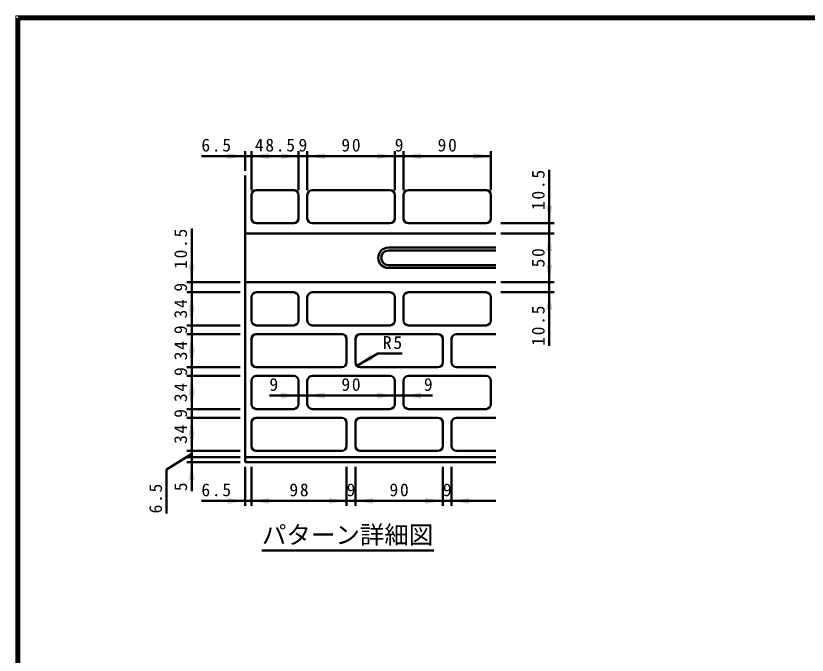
# Model space of a CAD drawing. Units: millimetres, scale not verified, with parts at other scales. Extents: x 100 to 4105, y 100 to 2870.
# Drawn here: x 100 to 1729, y 1555 to 2870 of the extents above; entities that cross this region are included whole.
import ezdxf
from ezdxf.enums import TextEntityAlignment as Align

# ---------------------------------------------------------------- set-up
doc = ezdxf.new("R2010")
doc.units = ezdxf.units.MM
doc.header["$LTSCALE"] = 5
doc.layers.add('V-nasSTD', color=7, linetype='Continuous', lineweight=50)
doc.styles.add('ＭＳ ゴシック', font='')
doc.styles.get('ＭＳ ゴシック').set_extended_font_data('MS Gothic')

msp = doc.modelspace()

# ---------------------------------------------------------------- hatches: boundary and pattern name
at = {"layer": 'V-nasSTD'}
for points in [[(535.938, 2575.415), (571.938, 2581.415), (535.938, 2587.415)], [(620.938, 2587.415), (584.938, 2581.415), (620.938, 2575.415)], [(645.938, 2575.415), (681.938, 2581.415), (645.938, 2587.415)], [(735.938, 2587.415), (699.938, 2581.415), (735.938, 2575.415)], [(843.938, 2575.415), (879.938, 2581.415), (843.938, 2587.415)], [(933.938, 2587.415), (897.938, 2581.415), (933.938, 2575.415)], [(1041.938, 2575.415), (1077.938, 2581.415), (1041.938, 2587.415)], [(1203.938, 2479.415), (1197.938, 2443.415), (1191.938, 2479.415)], [(1203.938, 2386.415), (1197.938, 2422.415), (1191.938, 2386.415)], [(455.938, 2358.415), (461.938, 2322.415), (467.938, 2358.415)], [(1191.938, 2358.415), (1197.938, 2322.415), (1203.938, 2358.415)], [(467.938, 2265.415), (461.938, 2301.415), (455.938, 2265.415)], [(1203.938, 2265.415), (1197.938, 2301.415), (1191.938, 2265.415)], [(455.938, 2269.415), (461.938, 2233.415), (467.938, 2269.415)], [(467.938, 2179.415), (461.938, 2215.415), (455.938, 2179.415)], [(455.938, 2183.415), (461.938, 2147.415), (467.938, 2183.415)], [(830.044, 2173.54), (801.867, 2150.344), (836.044, 2163.148)], [(467.938, 2093.415), (461.938, 2129.415), (455.938, 2093.415)], [(455.938, 2097.415), (461.938, 2061.415), (467.938, 2097.415)], [(645.938, 2083.157), (681.938, 2089.157), (645.938, 2095.157)], [(735.938, 2095.157), (699.938, 2089.157), (735.938, 2083.157)], [(843.938, 2083.157), (879.938, 2089.157), (843.938, 2095.157)], [(933.938, 2095.157), (897.938, 2089.157), (933.938, 2083.157)], [(467.938, 2007.415), (461.938, 2043.415), (455.938, 2007.415)], [(455.938, 2011.415), (461.938, 1975.415), (467.938, 2011.415)], [(467.938, 1916.415), (461.938, 1952.415), (455.938, 1916.415)], [(535.938, 1866.415), (571.938, 1872.415), (535.938, 1878.415)], [(620.938, 1878.415), (584.938, 1872.415), (620.938, 1866.415)], [(744.938, 1866.415), (780.938, 1872.415), (744.938, 1878.415)], [(834.938, 1878.415), (798.938, 1872.415), (834.938, 1866.415)], [(942.938, 1866.415), (978.938, 1872.415), (942.938, 1878.415)], [(1032.938, 1878.415), (996.938, 1872.415), (1032.938, 1866.415)]]:
    msp.add_hatch(color=256, dxfattribs=at).paths.add_polyline_path(points)

# ---------------------------------------------------------------- linework, layer by layer
at = {"layer": 'V-nasSTD', "lineweight": 100}
for p, q in [((105, 2865), (105, 105)), ((4100, 2865), (105, 2865))]:
    msp.add_line(p, q, dxfattribs=at)
at = {"layer": 'V-nasSTD'}
for p, q in [((571.938, 2551.415), (571.938, 2591.415)), ((584.938, 2511.415), (584.938, 2591.415)), ((681.938, 2511.415), (681.938, 2591.415)), ((699.938, 2511.415), (699.938, 2591.415)), ((879.938, 2511.415), (879.938, 2591.415)), ((897.938, 2511.415), (897.938, 2591.415)), ((1077.938, 2511.415), (1077.938, 2591.415)), ((481.938, 2581.415), (571.938, 2581.415)), ((571.938, 2581.415), (584.938, 2581.415)), ((584.938, 2581.415), (681.938, 2581.415)), ((681.938, 2581.415), (699.938, 2581.415)), ((699.938, 2581.415), (879.938, 2581.415)), ((879.938, 2581.415), (897.938, 2581.415)), ((897.938, 2581.415), (1077.938, 2581.415)), ((571.938, 1952.415), (571.938, 2541.415)), ((1197.938, 2553.415), (1197.938, 2443.415)), ((594.938, 2511.415), (671.938, 2511.415)), ((709.938, 2511.415), (869.938, 2511.415)), ((1067.938, 2511.415), (907.938, 2511.415)), ((584.938, 2453.415), (584.938, 2501.415)), ((681.938, 2501.415), (681.938, 2453.415)), ((699.938, 2453.415), (699.938, 2501.415)), ((879.938, 2501.415), (879.938, 2453.415)), ((897.938, 2453.415), (897.938, 2501.415)), ((1077.938, 2453.415), (1077.938, 2501.415)), ((671.938, 2443.415), (594.938, 2443.415)), ((709.938, 2443.415), (869.938, 2443.415)), ((907.938, 2443.415), (1067.938, 2443.415)), ((1097.938, 2443.415), (1207.938, 2443.415)), ((1197.938, 2443.415), (1197.938, 2422.415)), ((461.938, 2432.415), (461.938, 2322.415)), ((1087.938, 2422.415), (571.938, 2422.415)), ((1097.938, 2422.415), (1207.938, 2422.415)), ((1197.938, 2322.415), (1197.938, 2422.415)), ((866.938, 2393.415), (1087.938, 2393.415)), ((866.938, 2387.415), (1087.938, 2387.415)), ((866.938, 2357.415), (1087.938, 2357.415)), ((866.938, 2351.415), (1087.938, 2351.415)), ((561.938, 2322.415), (451.938, 2322.415)), ((461.938, 2301.415), (461.938, 2322.415)), ((1087.938, 2322.415), (571.938, 2322.415)), ((1097.938, 2322.415), (1207.938, 2322.415)), ((1197.938, 2301.415), (1197.938, 2322.415)), ((561.938, 2301.415), (451.938, 2301.415)), ((461.938, 2233.415), (461.938, 2301.415)), ((671.938, 2301.415), (594.938, 2301.415)), ((709.938, 2301.415), (869.938, 2301.415)), ((907.938, 2301.415), (1067.938, 2301.415)), ((1097.938, 2301.415), (1207.938, 2301.415)), ((1197.938, 2191.415), (1197.938, 2301.415)), ((584.938, 2291.415), (584.938, 2243.415)), ((681.938, 2243.415), (681.938, 2291.415)), ((699.938, 2291.415), (699.938, 2243.415)), ((879.938, 2243.415), (879.938, 2291.415)), ((897.938, 2291.415), (897.938, 2243.415)), ((1077.938, 2291.415), (1077.938, 2243.415)), ((561.938, 2233.415), (451.938, 2233.415)), ((461.938, 2215.415), (461.938, 2233.415)), ((594.938, 2233.415), (671.938, 2233.415)), ((709.938, 2233.415), (869.938, 2233.415)), ((1067.938, 2233.415), (907.938, 2233.415)), ((561.938, 2215.415), (451.938, 2215.415)), ((461.938, 2147.415), (461.938, 2215.415)), ((594.938, 2215.415), (770.938, 2215.415)), ((968.938, 2215.415), (808.938, 2215.415)), ((1006.938, 2215.415), (1087.938, 2215.415)), ((584.938, 2157.415), (584.938, 2205.415)), ((780.938, 2157.415), (780.938, 2205.415)), ((798.938, 2157.415), (798.938, 2205.415)), ((978.938, 2157.415), (978.938, 2205.415)), ((996.938, 2157.415), (996.938, 2205.415)), ((845.168, 2175.344), (801.867, 2150.344)), ((895.168, 2175.344), (845.168, 2175.344)), ((561.938, 2147.415), (451.938, 2147.415)), ((461.938, 2129.415), (461.938, 2147.415)), ((594.938, 2147.415), (770.938, 2147.415)), ((808.938, 2147.415), (968.938, 2147.415)), ((1006.938, 2147.415), (1087.938, 2147.415)), ((561.938, 2129.415), (451.938, 2129.415)), ((461.938, 2061.415), (461.938, 2129.415)), ((584.938, 2119.415), (584.938, 2071.415)), ((671.938, 2129.415), (594.938, 2129.415)), ((681.938, 2071.415), (681.938, 2119.415)), ((699.938, 2119.415), (699.938, 2071.415)), ((709.938, 2129.415), (869.938, 2129.415)), ((879.938, 2071.415), (879.938, 2119.415)), ((897.938, 2119.415), (897.938, 2071.415)), ((907.938, 2129.415), (1067.938, 2129.415)), ((1077.938, 2119.415), (1077.938, 2071.415)), ((621.938, 2089.157), (681.938, 2089.157)), ((681.938, 2089.157), (699.938, 2089.157)), ((699.938, 2089.157), (879.938, 2089.157)), ((879.938, 2089.157), (897.938, 2089.157)), ((957.938, 2089.157), (897.938, 2089.157)), ((561.938, 2061.415), (451.938, 2061.415)), ((461.938, 2043.415), (461.938, 2061.415)), ((594.938, 2061.415), (671.938, 2061.415)), ((709.938, 2061.415), (869.938, 2061.415)), ((1067.938, 2061.415), (907.938, 2061.415)), ((561.938, 2043.415), (451.938, 2043.415)), ((461.938, 1975.415), (461.938, 2043.415)), ((594.938, 2043.415), (770.938, 2043.415)), ((968.938, 2043.415), (808.938, 2043.415)), ((1006.938, 2043.415), (1087.938, 2043.415)), ((584.938, 1985.415), (584.938, 2033.415)), ((780.938, 1985.415), (780.938, 2033.415)), ((798.938, 1985.415), (798.938, 2033.415)), ((978.938, 1985.415), (978.938, 2033.415)), ((996.938, 1985.415), (996.938, 2033.415)), ((561.938, 1975.415), (451.938, 1975.415)), ((461.938, 1962.415), (461.938, 1975.415)), ((594.938, 1975.415), (770.938, 1975.415)), ((808.938, 1975.415), (968.938, 1975.415)), ((1006.938, 1975.415), (1087.938, 1975.415)), ((410.402, 1936.699), (461.938, 1968.915)), ((561.938, 1962.415), (451.938, 1962.415)), ((461.938, 1952.415), (461.938, 1962.415)), ((1087.938, 1962.415), (571.938, 1962.415)), ((561.938, 1952.415), (451.938, 1952.415)), ((461.938, 1892.415), (461.938, 1952.415)), ((571.938, 1952.415), (1087.938, 1952.415)), ((571.938, 1942.415), (571.938, 1862.415)), ((584.938, 1942.415), (584.938, 1862.415)), ((780.938, 1942.415), (780.938, 1862.415)), ((798.938, 1942.415), (798.938, 1862.415)), ((978.938, 1942.415), (978.938, 1862.415)), ((996.938, 1942.415), (996.938, 1862.415)), ((410.402, 1846.699), (410.402, 1936.699)), ((481.938, 1872.415), (571.938, 1872.415)), ((571.938, 1872.415), (584.938, 1872.415)), ((584.938, 1872.415), (780.938, 1872.415)), ((780.938, 1872.415), (798.938, 1872.415)), ((798.938, 1872.415), (978.938, 1872.415)), ((978.938, 1872.415), (996.938, 1872.415)), ((996.938, 1872.415), (1087.938, 1872.415)), ((606.483, 1770.652), (960.493, 1770.652))]:
    msp.add_line(p, q, dxfattribs=at)
at = {"layer": 'V-nasSTD', "lineweight": 13}
msp.add_lwpolyline([(100, 100), (100, 2870), (4105, 2870), (4105, 100)], close=True, dxfattribs=at)
at = {"layer": 'V-nasSTD'}
for centre, radius, start, end in [((594.938, 2501.415), 10, 90, 180), ((671.938, 2501.415), 10, 0, 90), ((709.938, 2501.415), 10, 90, 180), ((869.938, 2501.415), 10, 0, 90), ((907.938, 2501.415), 10, 90, 180), ((1067.938, 2501.415), 10, 0, 90), ((594.938, 2453.415), 10, 180, 270), ((671.938, 2453.415), 10, 270, 0), ((709.938, 2453.415), 10, 180, 270), ((869.938, 2453.415), 10, 270, 0), ((907.938, 2453.415), 10, 180, 270), ((1067.938, 2453.415), 10, 270, 0), ((866.938, 2372.415), 21, 90, 270), ((866.938, 2372.415), 15, 90, 270), ((594.938, 2291.415), 10, 90, 180), ((671.938, 2291.415), 10, 0, 90), ((709.938, 2291.415), 10, 90, 180), ((869.938, 2291.415), 10, 0, 90), ((907.938, 2291.415), 10, 90, 180), ((1067.938, 2291.415), 10, 0, 90), ((594.938, 2243.415), 10, 180, 270), ((671.938, 2243.415), 10, 270, 0), ((709.938, 2243.415), 10, 180, 270), ((869.938, 2243.415), 10, 270, 0), ((907.938, 2243.415), 10, 180, 270), ((1067.938, 2243.415), 10, 270, 0), ((594.938, 2205.415), 10, 90, 180), ((770.938, 2205.415), 10, 0, 90), ((808.938, 2205.415), 10, 90, 180), ((968.938, 2205.415), 10, 0, 90), ((1006.938, 2205.415), 10, 90, 180), ((594.938, 2157.415), 10, 180, 270), ((770.938, 2157.415), 10, 270, 0), ((808.938, 2157.415), 10, 180, 270), ((968.938, 2157.415), 10, 270, 0), ((1006.938, 2157.415), 10, 180, 270), ((594.938, 2119.415), 10, 90, 180), ((671.938, 2119.415), 10, 0, 90), ((709.938, 2119.415), 10, 90, 180), ((869.938, 2119.415), 10, 0, 90), ((907.938, 2119.415), 10, 90, 180), ((1067.938, 2119.415), 10, 0, 90), ((594.938, 2071.415), 10, 180, 270), ((671.938, 2071.415), 10, 270, 0), ((709.938, 2071.415), 10, 180, 270), ((869.938, 2071.415), 10, 270, 0), ((907.938, 2071.415), 10, 180, 270), ((1067.938, 2071.415), 10, 270, 0), ((594.938, 2033.415), 10, 90, 180), ((770.938, 2033.415), 10, 0, 90), ((808.938, 2033.415), 10, 90, 180), ((968.938, 2033.415), 10, 0, 90), ((1006.938, 2033.415), 10, 90, 180), ((594.938, 1985.415), 10, 180, 270), ((770.938, 1985.415), 10, 270, 0), ((808.938, 1985.415), 10, 180, 270), ((968.938, 1985.415), 10, 270, 0), ((1006.938, 1985.415), 10, 180, 270)]:
    msp.add_arc(centre, radius, start, end, dxfattribs=at)

# ---------------------------------------------------------------- texts
at = {"layer": 'V-nasSTD', "style": 'ＭＳ ゴシック'}
for s, height, p in [('9', 26.39, (681.938, 2617.415)), ('9', 26.39, (879.938, 2617.415)), ('9', 26.39, (621.938, 2125.157)), ('9', 26.39, (939.938, 2125.157)), ('9', 26.39, (780.938, 1908.415)), ('9', 26.39, (978.938, 1908.415)), ('パターン詳細図', 36.95, (606.483, 1821.052))]:
    msp.add_text(s, height=height, dxfattribs=at).set_placement(p, align=Align.TOP_LEFT)
for s, p in [('9', (425.938, 2302.915)), ('9', (425.938, 2215.415)), ('9', (425.938, 2129.415)), ('9', (425.938, 2043.415)), ('5', (425.938, 1892.415))]:
    msp.add_text(s, height=26.39, rotation=90, dxfattribs=at).set_placement(p, align=Align.TOP_LEFT)
at = {"layer": 'V-nasSTD', "char_height": 26.39, "attachment_point": 1, "style": 'ＭＳ ゴシック'}
for s, insert in [('\\T1.2;6.5', (481.938, 2617.415)), ('\\T1.2;48.5', (592.038, 2617.415)), ('\\T1.2;90', (770.138, 2617.415)), ('\\T1.2;90', (968.138, 2617.415)), ('\\T1.2;R5', (855.568, 2211.344)), ('\\T1.2;90', (770.138, 2125.157)), ('\\T1.2;6.5', (481.938, 1908.415)), ('\\T1.2;98', (663.138, 1908.415)), ('\\T1.2;90', (869.138, 1908.415))]:
    msp.add_mtext(s, dxfattribs=dict(at, insert=insert))
at = {"layer": 'V-nasSTD', "char_height": 26.39, "attachment_point": 1, "rotation": 90, "style": 'ＭＳ ゴシック'}
for s, insert in [('\\T1.2;10.5', (1161.938, 2470.615)), ('\\T1.2;10.5', (425.938, 2349.615)), ('\\T1.2;50', (1161.938, 2352.615)), ('\\T1.2;34', (425.938, 2247.615)), ('\\T1.2;10.5', (1161.938, 2191.415)), ('\\T1.2;34', (425.938, 2161.615)), ('\\T1.2;34', (425.938, 2075.615)), ('\\T1.2;34', (425.938, 1989.615)), ('\\T1.2;6.5', (374.402, 1846.699))]:
    msp.add_mtext(s, dxfattribs=dict(at, insert=insert))

doc.saveas('drawing.dxf')
